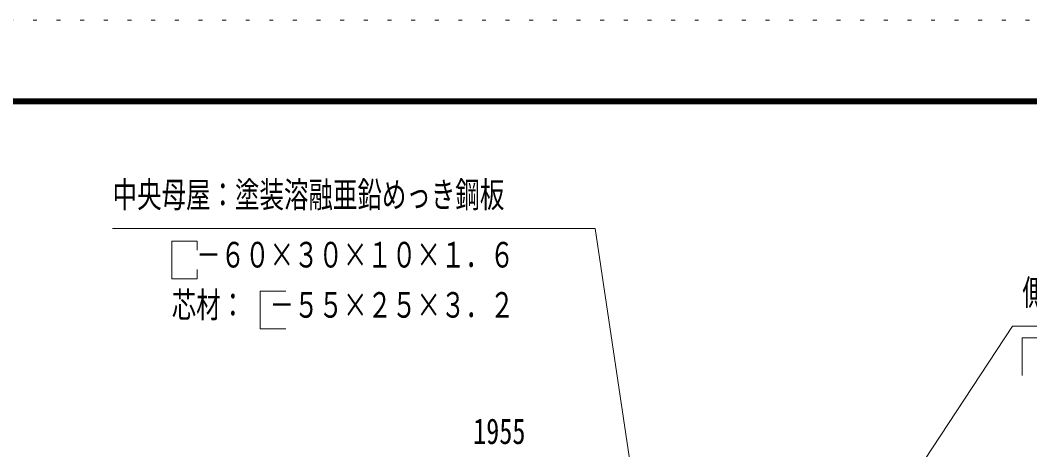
# Model space of a CAD drawing. Units: millimetres, scale not verified. Extents: x -23352 to 23352, y -10500 to 10500.
# Drawn here: x 13427 to 18553, y 8317 to 10500 of the extents above; entities that cross this region are included whole.
import ezdxf
from ezdxf.enums import TextEntityAlignment as Align

# ---------------------------------------------------------------- set-up
doc = ezdxf.new("R2010")
doc.units = ezdxf.units.MM
doc.header["$LTSCALE"] = 40
doc.linetypes.add('USER4', pattern=[3, 0.5, -2.5])
for name, color, linetype, lineweight in [('0-A_2-5DIM', 3, 'Continuous', 18), ('0-C_F-F', 5, 'Continuous', 18), ('0-D_F-E_J_ADD', 5, 'USER4', 18)]:
    doc.layers.add(name, color=color, linetype=linetype, lineweight=lineweight)
doc.styles.add('ＭＳ ゴシック', font='')
doc.styles.get('ＭＳ ゴシック').set_extended_font_data('MS Gothic')

msp = doc.modelspace()

# ---------------------------------------------------------------- linework, layer by layer
at = {"layer": '0-A_2-5DIM'}
for p, q in [((13896.03, 9441.61), (16346.03, 9441.61)), ((16346.03, 9441.61), (16753.72, 6706.34)), ((14774.82, 9123.05), (14646.03, 9123.05)), ((18465.46, 8944.93), (16928.92, 6612.91)), ((18465.46, 8944.93), (20315.46, 8944.93))]:
    msp.add_line(p, q, dxfattribs=at)
for points in [[(14196.03, 9378.04), (14196.03, 9186.6), (14324.82, 9186.6), (14324.82, 9233.42)], [(14324.82, 9331.23), (14324.82, 9378.04), (14196.03, 9378.04)], [(14646.03, 9123.05), (14646.03, 8931.61), (14774.82, 8931.61)], [(18644.24, 8886.37), (18515.46, 8886.37), (18515.46, 8694.93)]]:
    msp.add_lwpolyline(points, dxfattribs=at)
at = {"layer": '0-C_F-F'}
for points in [[(-5848.13, 10100), (-5848.13, -10000), (22851.87, -10000), (22851.87, 10100)], [(-5845.63, 10097.5), (22849.37, 10097.5), (22849.37, -9997.5), (-5845.63, -9997.5)], [(-5843.13, 10095), (-5843.13, -9995), (22846.87, -9995), (22846.87, 10095)], [(-5840.63, 10092.5), (22844.37, 10092.5), (22844.37, -9992.5), (-5840.63, -9992.5)], [(-5838.13, 10090), (22841.87, 10090), (22841.87, -9990), (-5838.13, -9990)], [(-5835.63, 10087.5), (22839.37, 10087.5), (22839.37, -9987.5), (-5835.63, -9987.5)], [(-5833.13, 10085), (22836.87, 10085), (22836.87, -9985), (-5833.13, -9985)], [(-5830.63, 10082.5), (-5830.63, -9982.5), (22834.37, -9982.5), (22834.37, 10082.5)], [(-5828.13, 10080), (-5828.13, -9980), (22831.87, -9980), (22831.87, 10080)], [(-5825.63, 10077.5), (-5825.63, -9977.5), (22829.37, -9977.5), (22829.37, 10077.5)], [(-5823.13, 10075), (22826.87, 10075), (22826.87, -9975), (-5823.13, -9975)]]:
    msp.add_lwpolyline(points, close=True, dxfattribs=at)
at = {"layer": '0-D_F-E_J_ADD'}
msp.add_lwpolyline([(-6348.13, 10500), (-6348.13, -10500), (23351.87, -10500), (23351.87, 10500)], close=True, dxfattribs=at)

# ---------------------------------------------------------------- texts
at = {"layer": '0-A_2-5DIM', "color": 7, "style": 'ＭＳ ゴシック'}
for s, width, p in [('中央母屋：塗装溶融亜鉛めっき鋼板', 0.7, (13896.03, 9509.38)), ('\u3000－６０×３０×１０×１．６', 0.7, (14196.03, 9204.37)), ('側化粧：アルミニウム形材', 0.7, (18515.46, 9012.69)), ('芯材：\u3000－５５×２５×３．２', 0.7, (14196.03, 8949.37)), ('1955', 0.75, (15726.7, 8307.69))]:
    msp.add_text(s, height=130.2, dxfattribs=dict(at, width=width)).set_placement(p, align=Align.BOTTOM_LEFT)

doc.saveas('drawing.dxf')
